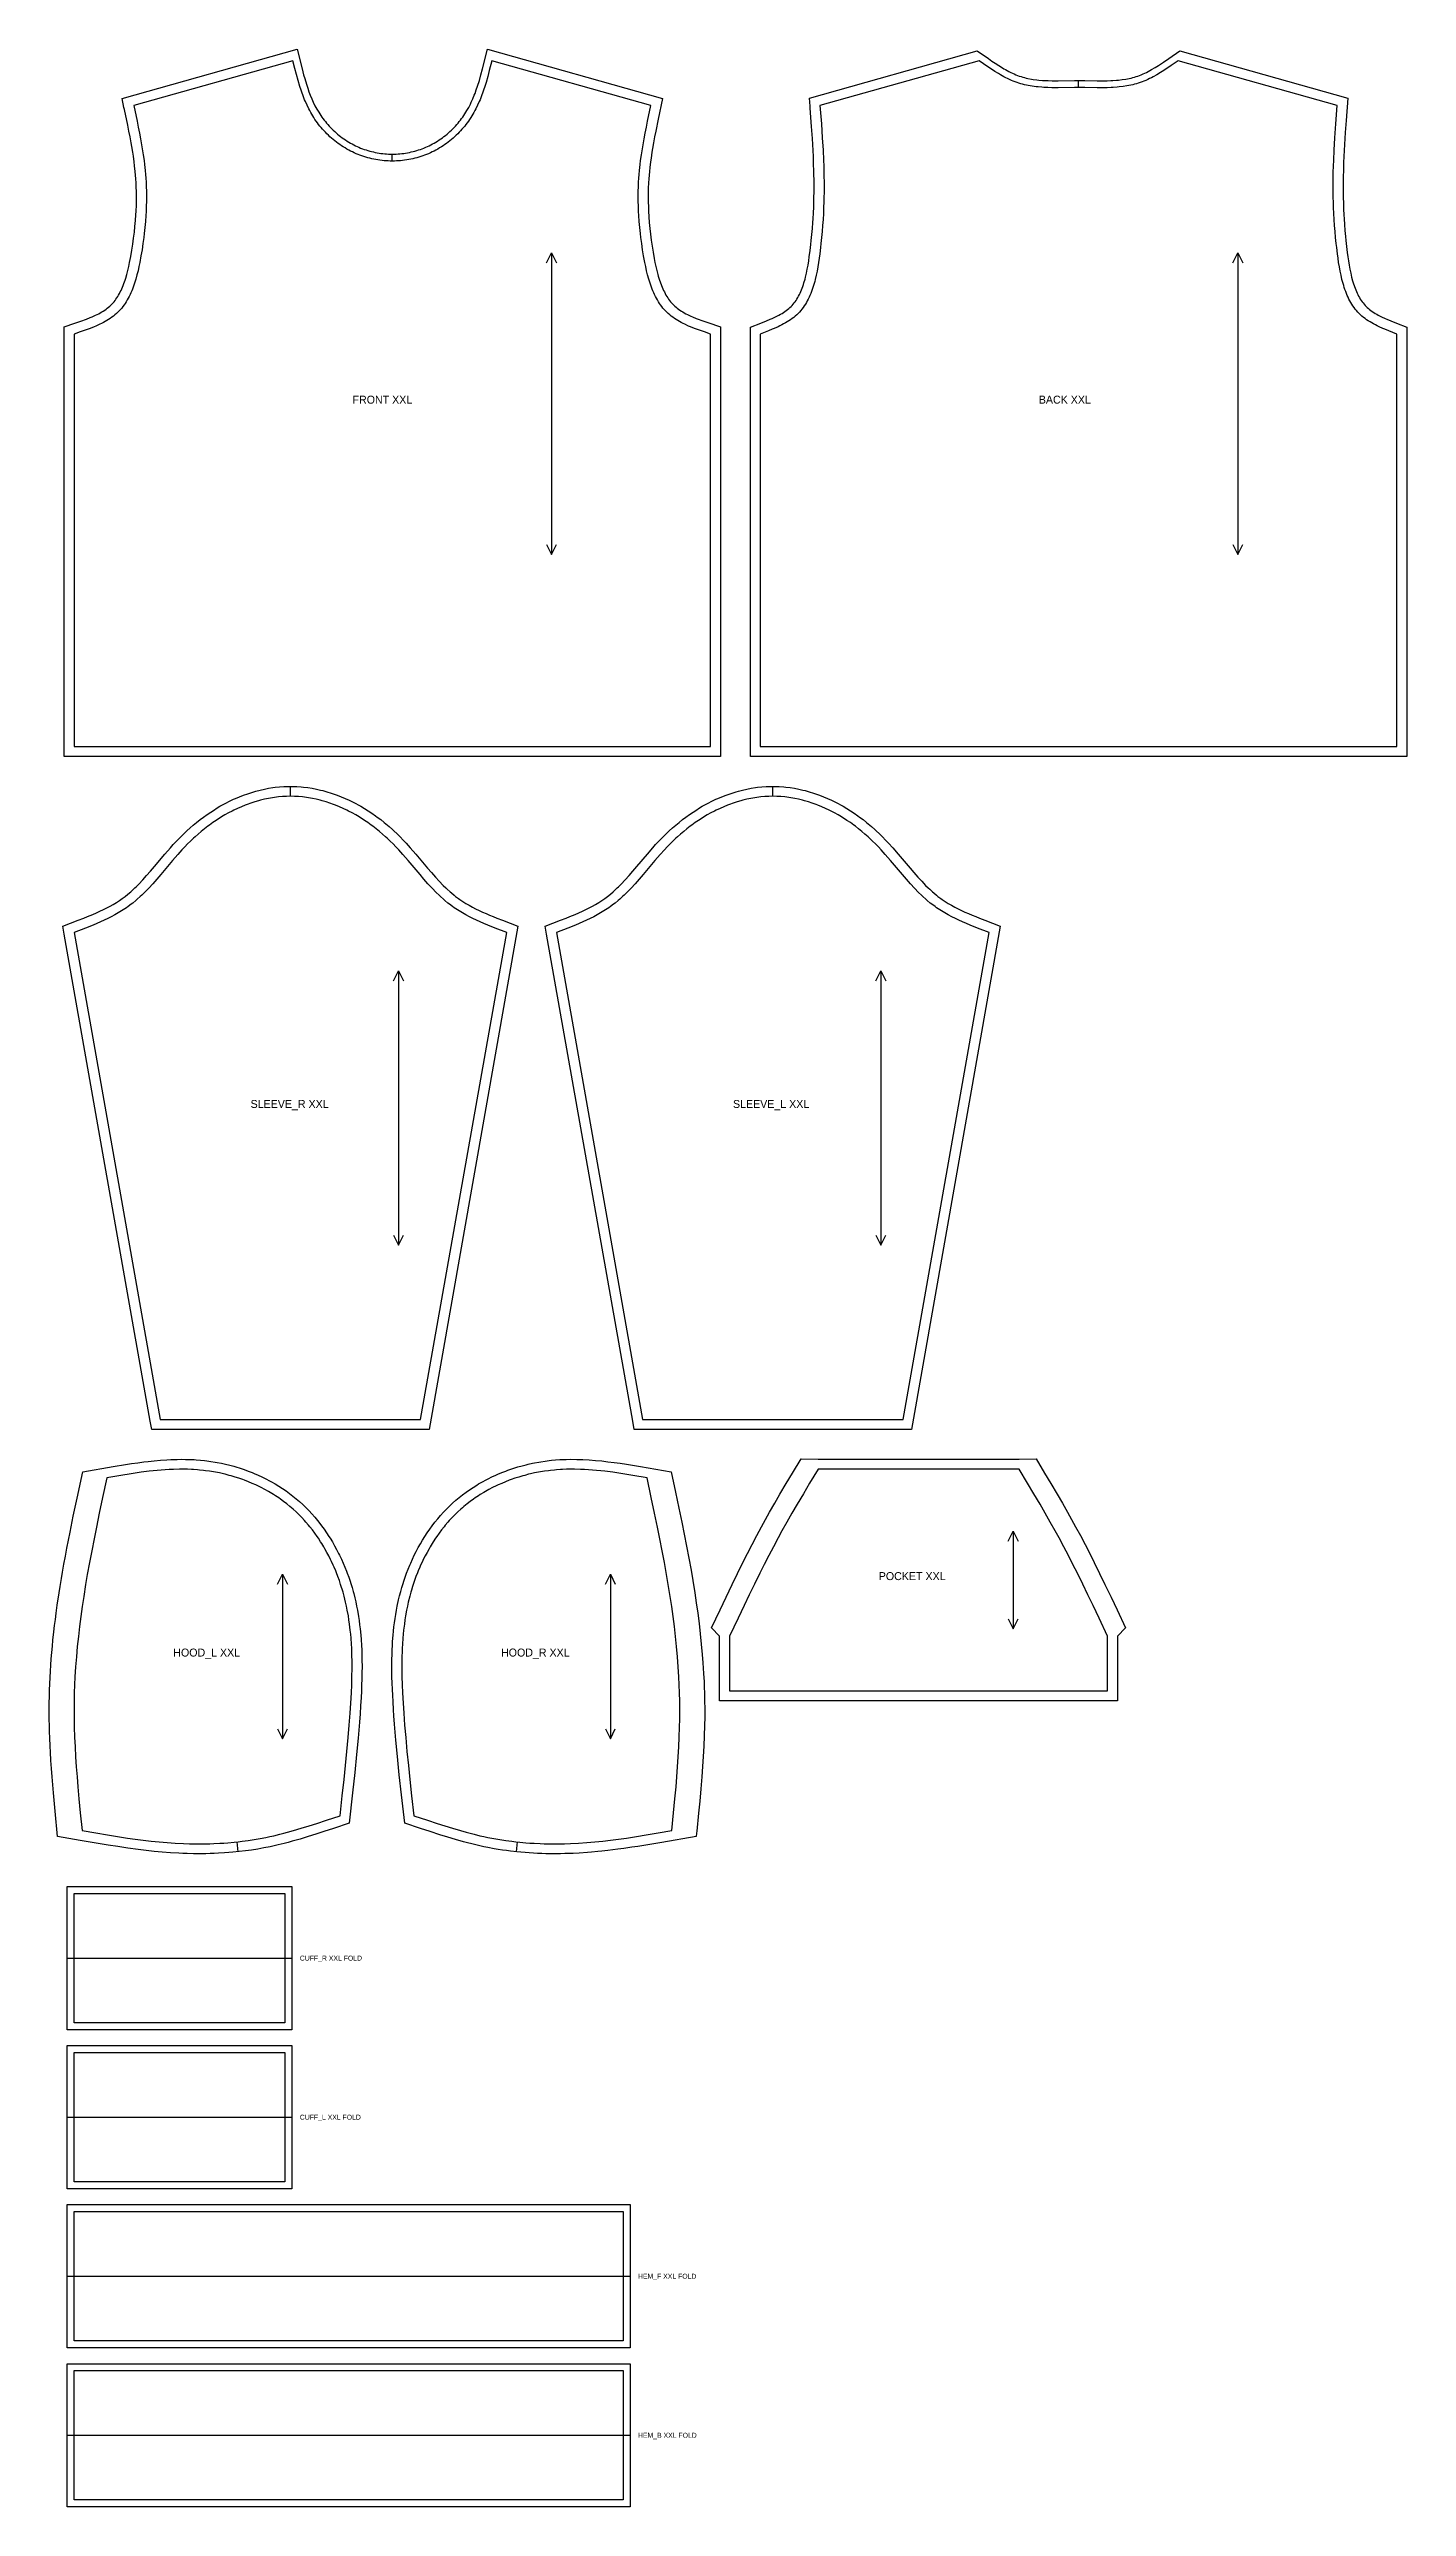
# Model space of a CAD drawing. Extents: x 10 to 1375, y 28 to 2500.
import ezdxf

# ---------------------------------------------------------------- set-up
doc = ezdxf.new("R2010")
doc.units = 0
for name, color, linetype in [('CUT', 7, 'CONTINUOUS'), ('FOLD', 6, 'CONTINUOUS'), ('GRAIN', 3, 'CONTINUOUS'), ('NOTCH', 1, 'CONTINUOUS'), ('SEW', 5, 'CONTINUOUS'), ('TEXT', 2, 'CONTINUOUS')]:
    doc.layers.add(name, color=color, linetype=linetype)

msp = doc.modelspace()

# ---------------------------------------------------------------- linework, layer by layer
at = {"layer": 'CUT'}
for points in [[(85.221, 2441.723), (83.26, 2450.899), (259.323, 2500.417), (264.305, 2480.54), (265.867, 2474.654), (266.952, 2470.779), (268.671, 2465.055), (269.893, 2461.305), (271.185, 2457.613), (272.558, 2453.984), (274.021, 2450.424), (275.583, 2446.936), (277.253, 2443.524), (279.041, 2440.192), (280.955, 2436.943), (281.985, 2435.315), (283.052, 2433.706), (284.156, 2432.117), (285.297, 2430.548), (286.473, 2429.001), (287.684, 2427.476), (288.929, 2425.975), (290.207, 2424.498), (291.517, 2423.047), (292.859, 2421.623), (294.231, 2420.226), (295.633, 2418.858), (297.065, 2417.52), (298.524, 2416.213), (300.011, 2414.937), (301.525, 2413.694), (303.064, 2412.485), (304.628, 2411.311), (306.216, 2410.172), (307.826, 2409.07), (309.46, 2408.005), (311.114, 2406.979), (312.789, 2405.992), (314.484, 2405.046), (316.198, 2404.14), (317.915, 2403.283), (319.651, 2402.467), (321.405, 2401.691), (323.177, 2400.955), (324.965, 2400.26), (326.769, 2399.606), (328.587, 2398.993), (330.418, 2398.422), (332.262, 2397.891), (334.117, 2397.402), (335.983, 2396.955), (337.859, 2396.55), (339.743, 2396.187), (341.634, 2395.866), (343.532, 2395.587), (345.435, 2395.351), (347.343, 2395.158), (349.255, 2395.007), (351.169, 2394.899), (353.084, 2394.835), (355, 2394.813), (356.916, 2394.835), (358.831, 2394.899), (360.745, 2395.007), (362.657, 2395.158), (364.565, 2395.351), (366.468, 2395.587), (368.366, 2395.866), (370.257, 2396.187), (372.141, 2396.55), (374.017, 2396.955), (375.883, 2397.402), (377.738, 2397.891), (379.582, 2398.422), (381.413, 2398.993), (383.231, 2399.606), (385.035, 2400.26), (386.823, 2400.955), (388.595, 2401.691), (390.349, 2402.467), (392.085, 2403.283), (393.802, 2404.14), (395.516, 2405.046), (397.211, 2405.992), (398.886, 2406.979), (400.54, 2408.005), (402.174, 2409.07), (403.784, 2410.172), (405.372, 2411.311), (406.936, 2412.485), (408.475, 2413.694), (409.989, 2414.937), (411.476, 2416.213), (412.935, 2417.52), (414.367, 2418.858), (415.769, 2420.226), (417.141, 2421.623), (418.483, 2423.047), (419.793, 2424.498), (421.071, 2425.975), (422.316, 2427.476), (423.527, 2429.001), (424.703, 2430.548), (425.844, 2432.117), (426.948, 2433.706), (428.015, 2435.315), (429.045, 2436.943), (430.019, 2438.557), (431.868, 2441.848), (433.596, 2445.221), (434.417, 2446.936), (435.979, 2450.424), (437.442, 2453.984), (438.139, 2455.79), (439.471, 2459.451), (440.726, 2463.173), (442.488, 2468.859), (444.133, 2474.654), (445.695, 2480.54), (450.677, 2500.417), (626.74, 2450.899), (622.257, 2429.851), (619.84, 2418.055), (618.698, 2412.186), (617.616, 2406.339), (616.605, 2400.514), (615.974, 2396.643), (615.104, 2390.856), (614.577, 2387.012), (613.876, 2381.266), (613.473, 2377.449), (613.124, 2373.645), (612.832, 2369.858), (612.599, 2366.081), (612.354, 2360.412), (612.26, 2356.628), (612.22, 2350.941), (612.259, 2347.139), (612.416, 2341.416), (612.584, 2337.584), (612.929, 2331.81), (613.384, 2325.996), (613.945, 2320.139), (614.611, 2314.231), (615.378, 2308.269), (616.244, 2302.246), (617.212, 2296.115), (618.297, 2289.896), (619.091, 2285.788), (619.951, 2281.729), (620.888, 2277.737), (621.908, 2273.829), (622.452, 2271.912), (623.612, 2268.161), (624.23, 2266.332), (625.543, 2262.778), (626.24, 2261.056), (626.965, 2259.375), (627.718, 2257.734), (628.5, 2256.138), (629.31, 2254.586), (630.149, 2253.081), (631.018, 2251.624), (631.917, 2250.216), (632.846, 2248.858), (633.805, 2247.551), (634.795, 2246.296), (635.818, 2245.093), (636.873, 2243.941), (637.963, 2242.84), (639.099, 2241.781), (640.29, 2240.754), (641.537, 2239.754), (642.84, 2238.782), (644.199, 2237.836), (645.612, 2236.915), (647.078, 2236.017), (648.597, 2235.143), (650.165, 2234.291), (651.782, 2233.46), (655.151, 2231.858), (656.899, 2231.084), (660.511, 2229.584), (662.37, 2228.855), (666.181, 2227.431), (672.095, 2225.351), (685, 2221.002), (685, 1788.813), (25, 1788.813), (25, 2221.002), (35.892, 2224.665), (41.871, 2226.732), (47.63, 2228.855), (51.313, 2230.327), (53.101, 2231.084), (56.556, 2232.649), (58.218, 2233.46), (59.835, 2234.291), (61.403, 2235.143), (62.922, 2236.017), (64.388, 2236.915), (65.801, 2237.836), (67.16, 2238.782), (68.463, 2239.754), (69.71, 2240.754), (70.901, 2241.781), (72.037, 2242.84), (73.127, 2243.941), (74.182, 2245.093), (75.205, 2246.296), (76.195, 2247.551), (77.154, 2248.858), (78.083, 2250.216), (78.982, 2251.624), (79.851, 2253.081), (80.69, 2254.586), (81.5, 2256.138), (82.282, 2257.734), (83.035, 2259.375), (83.76, 2261.056), (84.457, 2262.778), (85.127, 2264.537), (86.388, 2268.161), (86.98, 2270.022), (88.092, 2273.829), (89.112, 2277.737), (90.049, 2281.729), (90.909, 2285.788), (92.077, 2291.963), (93.126, 2298.196), (94.055, 2304.261), (94.889, 2310.263), (95.622, 2316.206), (96.253, 2322.096), (96.78, 2327.939), (97.198, 2333.739), (97.416, 2337.584), (97.649, 2343.326), (97.741, 2347.139), (97.78, 2352.838), (97.74, 2356.628), (97.578, 2362.302), (97.401, 2366.081), (97.168, 2369.858), (96.876, 2373.645), (96.527, 2377.449), (95.902, 2383.178), (95.423, 2387.012), (94.617, 2392.782), (94.026, 2396.643), (93.067, 2402.453), (92.384, 2406.339), (91.302, 2412.186), (90.16, 2418.055), (88.97, 2423.943), (85.645, 2439.74)], [(775.028, 2443.063), (774.414, 2451.224), (943.126, 2498.674), (954.272, 2490.875), (957.751, 2488.484), (961.217, 2486.162), (964.672, 2483.927), (966.398, 2482.849), (969.847, 2480.781), (971.571, 2479.797), (975.02, 2477.937), (976.746, 2477.067), (978.473, 2476.238), (980.202, 2475.454), (981.934, 2474.716), (983.668, 2474.025), (985.407, 2473.385), (987.154, 2472.793), (988.835, 2472.276), (990.539, 2471.799), (992.263, 2471.363), (994.006, 2470.967), (997.553, 2470.284), (999.355, 2469.995), (1003.015, 2469.514), (1004.873, 2469.319), (1008.641, 2469.009), (1010.55, 2468.892), (1014.416, 2468.724), (1018.341, 2468.631), (1024.331, 2468.602), (1040.796, 2468.793), (1045, 2468.813), (1051.295, 2468.772), (1063.647, 2468.614), (1067.678, 2468.6), (1073.629, 2468.669), (1077.525, 2468.797), (1079.45, 2468.892), (1083.251, 2469.151), (1085.127, 2469.319), (1088.824, 2469.739), (1092.447, 2470.284), (1094.23, 2470.608), (1095.994, 2470.967), (1097.737, 2471.363), (1099.461, 2471.799), (1101.165, 2472.276), (1102.846, 2472.793), (1104.593, 2473.385), (1106.332, 2474.025), (1108.066, 2474.716), (1109.798, 2475.454), (1111.527, 2476.238), (1113.254, 2477.067), (1116.705, 2478.848), (1118.429, 2479.797), (1121.877, 2481.799), (1125.328, 2483.927), (1130.515, 2487.313), (1135.728, 2490.875), (1146.874, 2498.674), (1315.586, 2451.224), (1313.905, 2428.739), (1313.043, 2416.514), (1312.276, 2404.353), (1311.643, 2392.27), (1311.39, 2386.262), (1311.186, 2380.278), (1310.969, 2370.405), (1310.919, 2364.605), (1310.919, 2360.746), (1310.97, 2354.961), (1311.039, 2351.105), (1311.196, 2345.315), (1311.418, 2339.512), (1311.706, 2333.686), (1311.936, 2329.787), (1312.339, 2323.907), (1312.813, 2317.986), (1313.359, 2312.013), (1313.765, 2308), (1314.435, 2301.926), (1315.19, 2295.727), (1315.75, 2291.508), (1316.361, 2287.311), (1317.033, 2283.154), (1317.778, 2279.054), (1318.605, 2275.029), (1319.523, 2271.097), (1320.542, 2267.277), (1321.092, 2265.414), (1322.275, 2261.795), (1322.911, 2260.043), (1323.576, 2258.333), (1324.272, 2256.666), (1324.998, 2255.043), (1325.757, 2253.468), (1326.546, 2251.941), (1327.368, 2250.464), (1328.223, 2249.038), (1329.11, 2247.664), (1330.031, 2246.342), (1330.986, 2245.074), (1331.977, 2243.859), (1333.003, 2242.697), (1334.068, 2241.587), (1335.187, 2240.515), (1336.366, 2239.473), (1337.608, 2238.456), (1338.914, 2237.464), (1340.281, 2236.494), (1341.708, 2235.547), (1343.193, 2234.62), (1344.735, 2233.714), (1346.331, 2232.828), (1349.673, 2231.107), (1353.197, 2229.448), (1355.02, 2228.637), (1358.772, 2227.044), (1364.62, 2224.697), (1375, 2220.65), (1375, 1788.813), (715, 1788.813), (715, 2220.65), (725.38, 2224.697), (731.228, 2227.044), (734.98, 2228.637), (736.803, 2229.448), (740.327, 2231.107), (743.669, 2232.828), (745.265, 2233.714), (746.807, 2234.62), (748.292, 2235.547), (749.719, 2236.494), (751.086, 2237.464), (752.392, 2238.456), (753.634, 2239.473), (754.813, 2240.515), (755.932, 2241.587), (756.997, 2242.697), (758.023, 2243.859), (759.014, 2245.074), (759.969, 2246.342), (760.89, 2247.664), (761.777, 2249.038), (762.632, 2250.464), (763.454, 2251.941), (764.243, 2253.468), (765.002, 2255.043), (765.728, 2256.666), (766.424, 2258.333), (767.089, 2260.043), (767.725, 2261.795), (768.331, 2263.586), (768.908, 2265.414), (769.98, 2269.172), (770.477, 2271.097), (771.395, 2275.029), (772.222, 2279.054), (772.967, 2283.154), (773.639, 2287.311), (774.25, 2291.508), (775.075, 2297.839), (775.797, 2303.959), (776.235, 2308), (776.831, 2314.01), (777.353, 2319.965), (777.803, 2325.872), (778.064, 2329.787), (778.398, 2335.631), (778.664, 2341.448), (778.864, 2347.247), (778.961, 2351.105), (779.054, 2356.889), (779.081, 2360.746), (779.071, 2366.537), (778.921, 2376.304), (778.61, 2386.262), (778.357, 2392.27), (778.06, 2398.301), (777.355, 2410.425), (776.535, 2422.62), (775.182, 2441.013)], [(25.152, 1610.075), (23.71, 1618.242), (39.108, 1624.063), (44.753, 1626.248), (48.466, 1627.725), (53.944, 1629.99), (57.527, 1631.541), (61.049, 1633.134), (64.502, 1634.774), (67.883, 1636.468), (71.185, 1638.221), (74.403, 1640.039), (77.533, 1641.928), (80.571, 1643.895), (83.512, 1645.944), (86.393, 1648.108), (89.219, 1650.386), (91.998, 1652.774), (93.371, 1654.007), (96.09, 1656.548), (97.437, 1657.854), (100.108, 1660.533), (104.07, 1664.706), (107.995, 1669.042), (111.902, 1673.515), (115.811, 1678.1), (126.412, 1690.655), (131.913, 1696.989), (134.739, 1700.141), (137.625, 1703.27), (140.579, 1706.368), (143.63, 1709.446), (146.773, 1712.487), (148.368, 1713.982), (151.608, 1716.921), (154.912, 1719.788), (158.28, 1722.581), (161.711, 1725.297), (165.205, 1727.932), (168.76, 1730.483), (172.377, 1732.948), (176.055, 1735.324), (177.917, 1736.477), (181.684, 1738.712), (185.511, 1740.849), (187.447, 1741.881), (191.361, 1743.866), (195.332, 1745.746), (197.339, 1746.645), (201.394, 1748.361), (205.504, 1749.962), (209.589, 1751.419), (211.649, 1752.104), (215.805, 1753.385), (217.899, 1753.979), (222.119, 1755.072), (226.376, 1756.035), (230.667, 1756.863), (234.989, 1757.552), (237.16, 1757.842), (241.52, 1758.313), (245.9, 1758.631), (250.297, 1758.793), (252.5, 1758.813), (254.703, 1758.793), (259.1, 1758.631), (263.48, 1758.313), (265.663, 1758.096), (270.011, 1757.552), (274.333, 1756.863), (278.624, 1756.035), (282.881, 1755.072), (284.996, 1754.541), (289.195, 1753.385), (293.351, 1752.104), (295.411, 1751.419), (299.496, 1749.962), (303.606, 1748.361), (307.661, 1746.645), (311.661, 1744.819), (313.639, 1743.866), (317.553, 1741.881), (321.41, 1739.793), (323.316, 1738.712), (327.083, 1736.477), (330.791, 1734.147), (334.439, 1731.727), (338.025, 1729.218), (339.795, 1727.932), (343.289, 1725.297), (346.72, 1722.581), (348.412, 1721.194), (351.748, 1718.364), (355.02, 1715.46), (356.632, 1713.982), (359.807, 1710.975), (362.915, 1707.902), (365.907, 1704.823), (368.826, 1701.708), (373.087, 1696.989), (378.588, 1690.655), (390.494, 1676.561), (394.4, 1672.011), (398.31, 1667.58), (402.245, 1663.295), (406.224, 1659.182), (408.91, 1656.548), (410.265, 1655.265), (413.002, 1652.774), (414.386, 1651.567), (417.188, 1649.233), (418.607, 1648.108), (421.488, 1645.944), (422.946, 1644.909), (425.936, 1642.902), (429.021, 1640.975), (432.195, 1639.121), (435.456, 1637.336), (438.798, 1635.614), (442.216, 1633.948), (445.704, 1632.332), (449.257, 1630.761), (452.869, 1629.228), (456.534, 1627.725), (460.247, 1626.248), (465.892, 1624.063), (481.29, 1618.242), (391.889, 1111.813), (113.111, 1111.813), (111.652, 1120.075)], [(510.152, 1610.075), (508.71, 1618.242), (524.108, 1624.063), (529.753, 1626.248), (533.466, 1627.725), (538.944, 1629.99), (542.527, 1631.541), (546.049, 1633.134), (549.502, 1634.774), (552.883, 1636.468), (556.185, 1638.221), (559.403, 1640.039), (562.533, 1641.928), (565.571, 1643.895), (568.512, 1645.944), (571.393, 1648.108), (574.219, 1650.386), (576.998, 1652.774), (578.371, 1654.007), (581.09, 1656.548), (582.437, 1657.854), (585.108, 1660.533), (589.07, 1664.706), (592.995, 1669.042), (596.902, 1673.515), (600.811, 1678.1), (611.412, 1690.655), (616.913, 1696.989), (619.739, 1700.141), (622.625, 1703.27), (625.579, 1706.368), (628.63, 1709.446), (631.773, 1712.487), (633.368, 1713.982), (636.608, 1716.921), (639.912, 1719.788), (643.28, 1722.581), (646.711, 1725.297), (650.205, 1727.932), (653.76, 1730.483), (657.377, 1732.948), (661.055, 1735.324), (662.917, 1736.477), (666.684, 1738.712), (670.511, 1740.849), (672.447, 1741.881), (676.361, 1743.866), (680.332, 1745.746), (682.339, 1746.645), (686.394, 1748.361), (690.504, 1749.962), (694.589, 1751.419), (696.649, 1752.104), (700.805, 1753.385), (702.899, 1753.979), (707.119, 1755.072), (711.376, 1756.035), (715.667, 1756.863), (719.989, 1757.552), (722.16, 1757.842), (726.52, 1758.313), (730.9, 1758.631), (735.297, 1758.793), (737.5, 1758.813), (739.703, 1758.793), (744.1, 1758.631), (748.48, 1758.313), (750.663, 1758.096), (755.011, 1757.552), (759.333, 1756.863), (763.624, 1756.035), (767.881, 1755.072), (769.996, 1754.541), (774.195, 1753.385), (778.351, 1752.104), (780.411, 1751.419), (784.496, 1749.962), (788.606, 1748.361), (792.661, 1746.645), (796.661, 1744.819), (798.639, 1743.866), (802.553, 1741.881), (806.41, 1739.793), (808.316, 1738.712), (812.083, 1736.477), (815.791, 1734.147), (819.439, 1731.727), (823.025, 1729.218), (824.795, 1727.932), (828.289, 1725.297), (831.72, 1722.581), (833.412, 1721.194), (836.748, 1718.364), (840.02, 1715.46), (841.632, 1713.982), (844.807, 1710.975), (847.915, 1707.902), (850.907, 1704.823), (853.826, 1701.708), (858.087, 1696.989), (863.588, 1690.655), (875.494, 1676.561), (879.4, 1672.011), (883.31, 1667.58), (887.245, 1663.295), (891.224, 1659.182), (893.91, 1656.548), (895.265, 1655.265), (898.002, 1652.774), (899.386, 1651.567), (902.188, 1649.233), (903.607, 1648.108), (906.488, 1645.944), (907.946, 1644.909), (910.936, 1642.902), (914.021, 1640.975), (917.195, 1639.121), (920.456, 1637.336), (923.798, 1635.614), (927.216, 1633.948), (930.704, 1632.332), (934.257, 1630.761), (937.869, 1629.228), (941.534, 1627.725), (945.247, 1626.248), (950.892, 1624.063), (966.29, 1618.242), (876.889, 1111.813), (598.111, 1111.813), (596.652, 1120.075)], [(41.313, 698.428), (18.478, 702.363), (15.953, 727.919), (14.259, 746.141), (13.557, 754.275), (12.895, 762.432), (12.283, 770.612), (11.727, 778.814), (11.234, 787.039), (10.912, 793.223), (10.549, 801.489), (10.333, 807.703), (10.168, 813.931), (10.057, 820.171), (10.004, 826.424), (10.012, 832.691), (10.054, 836.918), (10.169, 843.254), (10.348, 849.583), (10.587, 855.906), (10.886, 862.221), (11.242, 868.529), (11.655, 874.828), (12.121, 881.12), (12.64, 887.403), (13.209, 893.676), (13.828, 899.941), (14.725, 908.278), (15.451, 914.52), (16.221, 920.751), (17.031, 926.971), (18.174, 935.247), (20.013, 947.623), (20.985, 953.793), (22.332, 962), (23.377, 968.14), (24.814, 976.295), (26.296, 984.425), (27.821, 992.53), (30.979, 1008.675), (34.252, 1024.737), (38.031, 1042.718), (43.735, 1069.302), (74.46, 1074.516), (86.715, 1076.519), (92.874, 1077.465), (99.054, 1078.355), (105.256, 1079.175), (109.403, 1079.675), (115.641, 1080.347), (121.901, 1080.91), (128.183, 1081.349), (132.383, 1081.567), (138.702, 1081.768), (142.926, 1081.813), (147.16, 1081.781), (151.402, 1081.667), (155.654, 1081.467), (157.783, 1081.333), (162.047, 1080.995), (166.319, 1080.56), (168.456, 1080.305), (172.676, 1079.725), (176.89, 1079.045), (178.993, 1078.668), (183.193, 1077.839), (187.379, 1076.911), (191.549, 1075.884), (195.699, 1074.758), (197.765, 1074.158), (201.88, 1072.885), (205.968, 1071.514), (210.025, 1070.045), (214.048, 1068.478), (216.045, 1067.658), (220.012, 1065.944), (223.936, 1064.134), (227.816, 1062.225), (231.647, 1060.22), (233.543, 1059.181), (237.295, 1057.029), (240.99, 1054.781), (244.625, 1052.435), (248.196, 1049.993), (251.701, 1047.453), (255.134, 1044.816), (258.493, 1042.082), (261.796, 1039.232), (265.035, 1036.27), (268.184, 1033.221), (271.242, 1030.088), (274.211, 1026.874), (277.091, 1023.584), (279.881, 1020.22), (281.243, 1018.512), (283.9, 1015.045), (286.467, 1011.512), (288.947, 1007.919), (291.338, 1004.266), (292.5, 1002.42), (294.759, 998.686), (296.931, 994.902), (299.015, 991.071), (301.011, 987.196), (301.977, 985.242), (303.843, 981.307), (305.622, 977.335), (307.315, 973.33), (308.921, 969.294), (309.692, 967.266), (311.168, 963.19), (312.559, 959.092), (313.222, 957.035), (314.483, 952.908), (315.659, 948.766), (316.215, 946.689), (317.263, 942.528), (318.227, 938.36), (319.111, 934.186), (319.918, 930.007), (320.987, 923.729), (321.611, 919.54), (322.166, 915.347), (322.656, 911.153), (323.273, 904.859), (323.61, 900.663), (324.011, 894.369), (324.212, 890.174), (324.422, 883.885), (324.504, 879.696), (324.546, 873.418), (324.501, 867.149), (324.376, 860.891), (324.179, 854.646), (323.921, 848.415), (323.608, 842.201), (323.123, 833.944), (322.575, 825.717), (321.973, 817.511), (321.322, 809.323), (320.625, 801.151), (319.114, 784.856), (317.262, 766.59), (315.071, 746.361), (311.633, 715.845), (295.892, 710.527), (286.117, 707.273), (278.256, 704.721), (270.351, 702.237), (262.398, 699.846), (254.393, 697.568), (250.369, 696.48), (246.329, 695.429), (240.24, 693.929), (236.16, 692.984), (232.062, 692.087), (225.882, 690.838), (219.681, 689.716), (213.466, 688.723), (207.234, 687.855), (200.987, 687.109), (194.727, 686.481), (190.548, 686.127), (186.366, 685.823), (180.087, 685.459), (175.899, 685.276), (171.71, 685.14), (167.52, 685.05), (163.331, 685.006), (159.144, 685.005), (154.958, 685.048), (148.684, 685.19), (144.507, 685.337), (140.334, 685.523), (132.004, 686.011), (123.746, 686.644), (115.569, 687.408), (107.426, 688.293), (99.315, 689.284), (89.221, 690.653), (79.171, 692.142), (69.161, 693.723), (57.197, 695.708), (43.295, 698.086)], [(660.957, 705.8), (660.614, 702.363), (625.874, 696.383), (609.932, 693.723), (601.927, 692.451), (595.907, 691.534), (587.856, 690.369), (581.8, 689.547), (571.667, 688.293), (565.563, 687.619), (561.483, 687.206), (555.346, 686.644), (551.244, 686.312), (542.927, 685.748), (536.673, 685.425), (532.498, 685.258), (528.318, 685.132), (524.135, 685.048), (517.855, 685), (513.667, 685.023), (509.478, 685.09), (505.288, 685.202), (501.1, 685.361), (496.912, 685.568), (492.727, 685.823), (488.544, 686.127), (484.366, 686.481), (480.191, 686.886), (473.939, 687.593), (469.779, 688.13), (465.626, 688.723), (461.481, 689.371), (457.344, 690.075), (451.146, 691.241), (447.03, 692.087), (442.933, 692.984), (438.853, 693.929), (434.789, 694.919), (430.742, 695.95), (426.71, 697.02), (418.69, 699.265), (410.725, 701.63), (402.809, 704.093), (392.975, 707.273), (383.201, 710.527), (367.459, 715.845), (364.246, 744.342), (362.045, 764.564), (360.177, 782.823), (358.648, 799.111), (357.941, 807.278), (357.278, 815.462), (356.664, 823.664), (356.237, 829.828), (355.718, 838.068), (355.375, 844.27), (355.079, 850.49), (354.84, 856.726), (354.667, 862.976), (354.567, 869.238), (354.55, 875.51), (354.589, 879.696), (354.729, 885.981), (354.881, 890.174), (355.082, 894.369), (355.335, 898.565), (355.82, 904.859), (356.216, 909.055), (356.674, 913.251), (357.196, 917.444), (357.785, 921.635), (358.444, 925.823), (359.175, 930.007), (359.981, 934.186), (361.338, 940.445), (362.343, 944.609), (363.434, 948.766), (364.609, 952.908), (365.871, 957.035), (366.534, 959.092), (367.924, 963.19), (369.401, 967.266), (370.964, 971.316), (372.613, 975.336), (373.47, 977.335), (375.25, 981.307), (377.116, 985.242), (379.069, 989.139), (381.109, 992.992), (383.237, 996.8), (385.452, 1000.559), (387.755, 1004.266), (390.146, 1007.919), (392.625, 1011.512), (395.193, 1015.045), (397.85, 1018.512), (400.595, 1021.911), (403.43, 1025.238), (406.355, 1028.491), (409.368, 1031.664), (412.472, 1034.756), (415.666, 1037.762), (418.948, 1040.679), (422.269, 1043.461), (425.666, 1046.147), (429.135, 1048.735), (432.674, 1051.226), (436.277, 1053.62), (439.943, 1055.917), (441.798, 1057.029), (445.55, 1059.181), (449.355, 1061.235), (451.277, 1062.225), (455.156, 1064.134), (459.081, 1065.944), (461.059, 1066.813), (465.045, 1068.478), (469.068, 1070.045), (471.092, 1070.791), (475.165, 1072.212), (479.267, 1073.534), (481.327, 1074.158), (485.466, 1075.333), (489.627, 1076.409), (491.714, 1076.911), (495.9, 1077.839), (497.998, 1078.266), (502.203, 1079.045), (504.309, 1079.397), (508.526, 1080.027), (512.774, 1080.56), (514.911, 1080.79), (519.179, 1081.176), (523.439, 1081.467), (525.566, 1081.578), (529.813, 1081.734), (534.051, 1081.807), (540.391, 1081.768), (546.709, 1081.567), (553.006, 1081.217), (559.281, 1080.735), (565.534, 1080.134), (571.764, 1079.43), (577.974, 1078.637), (584.161, 1077.769), (590.327, 1076.84), (596.472, 1075.865), (604.632, 1074.516), (635.357, 1069.302), (639.788, 1048.693), (643.171, 1032.74), (646.079, 1018.723), (648.516, 1006.662), (650.884, 994.553), (653.171, 982.394), (655.361, 970.181), (657.103, 959.95), (659.079, 947.623), (660.622, 937.313), (662.061, 926.971), (663.39, 916.598), (664.599, 906.196), (665.683, 895.766), (666.631, 885.309), (667.288, 876.927), (667.975, 866.427), (668.412, 858.012), (668.672, 851.692), (668.811, 847.474), (669.008, 839.031), (669.09, 830.601), (669.06, 822.254), (668.925, 813.931), (668.621, 803.559), (668.181, 793.223), (667.621, 782.924), (666.954, 772.66), (666.197, 762.432), (665.189, 750.205), (664.097, 738.028), (662.944, 725.902), (661.157, 707.804)], [(694.093, 838.813), (684.093, 838.813), (684.093, 903.813), (675.988, 912.312), (684.54, 930.501), (690.582, 943.255), (696.696, 956.012), (702.011, 966.939), (707.412, 977.852), (711.989, 986.929), (716.643, 995.985), (721.385, 1005.016), (726.223, 1014.017), (730.216, 1021.28), (734.313, 1028.586), (739.498, 1037.652), (744.739, 1046.652), (751.081, 1057.376), (757.458, 1068.03), (765.972, 1082.151), (783.093, 1081.813), (985.093, 1081.813), (1002.214, 1082.151), (1010.727, 1068.03), (1017.104, 1057.376), (1023.447, 1046.652), (1028.688, 1037.652), (1033.872, 1028.586), (1037.97, 1021.28), (1041.963, 1014.017), (1046.8, 1005.016), (1051.542, 995.985), (1056.197, 986.929), (1060.773, 977.852), (1066.174, 966.939), (1071.489, 956.012), (1077.603, 943.255), (1083.645, 930.501), (1092.197, 912.312), (1084.093, 903.813), (1084.093, 838.813), (1074.093, 838.813)], [(28, 652), (254, 652), (254, 508), (28, 508)], [(28, 492), (254, 492), (254, 348), (28, 348)], [(28, 332), (594, 332), (594, 188), (28, 188)], [(28, 172), (594, 172), (594, 28), (28, 28)]]:
    msp.add_lwpolyline(points, close=True, dxfattribs=at)
at = {"layer": 'FOLD'}
for points in [[(28, 580), (254, 580)], [(28, 420), (254, 420)], [(28, 260), (594, 260)], [(28, 100), (594, 100)]]:
    msp.add_lwpolyline(points, dxfattribs=at)
at = {"layer": 'GRAIN'}
for points in [[(510, 2285.613), (515, 2295.613), (520, 2285.613)], [(515, 2295.613), (515, 1992.013)], [(1200, 2285.613), (1205, 2295.613), (1210, 2285.613)], [(1205, 2295.613), (1205, 1992.013)], [(510, 2002.013), (515, 1992.013), (520, 2002.013)], [(1200, 2002.013), (1205, 1992.013), (1210, 2002.013)], [(356.25, 1563.253), (361.25, 1573.253), (366.25, 1563.253)], [(361.25, 1573.253), (361.25, 1297.373)], [(841.25, 1563.253), (846.25, 1573.253), (851.25, 1563.253)], [(846.25, 1573.253), (846.25, 1297.373)], [(356.25, 1307.373), (361.25, 1297.373), (366.25, 1307.373)], [(841.25, 1307.373), (846.25, 1297.373), (851.25, 1307.373)], [(974.093, 999.373), (979.093, 1009.373), (984.093, 999.373)], [(979.093, 1009.373), (979.093, 911.253)], [(239.66, 956.305), (244.66, 966.305), (249.66, 956.305)], [(244.66, 966.305), (244.66, 800.508)], [(569.206, 956.305), (574.206, 966.305), (579.206, 956.305)], [(574.206, 966.305), (574.206, 800.508)], [(974.093, 921.253), (979.093, 911.253), (984.093, 921.253)], [(239.66, 810.508), (244.66, 800.508), (249.66, 810.508)], [(569.206, 810.508), (574.206, 800.508), (579.206, 810.508)]]:
    msp.add_lwpolyline(points, dxfattribs=at)
at = {"layer": 'NOTCH'}
for points in [[(1045, 2461.813), (1045, 2468.813)], [(355, 2387.813), (355, 2394.813)], [(252.5, 1748.813), (252.5, 1758.813)], [(737.5, 1748.813), (737.5, 1758.813)], [(198.572, 696.908), (199.625, 686.963)], [(480.521, 696.908), (479.468, 686.963)]]:
    msp.add_lwpolyline(points, dxfattribs=at)
at = {"layer": 'SEW'}
for points in [[(95, 2443.813), (98.357, 2427.937), (99.572, 2421.986), (100.746, 2416.036), (101.866, 2410.089), (102.923, 2404.145), (103.903, 2398.204), (104.509, 2394.246), (105.338, 2388.312), (105.833, 2384.358), (106.479, 2378.433), (106.841, 2374.486), (107.144, 2370.549), (107.386, 2366.623), (107.57, 2362.697), (107.738, 2356.805), (107.78, 2352.874), (107.739, 2346.966), (107.644, 2343.02), (107.404, 2337.082), (107.179, 2333.111), (106.747, 2327.129), (106.205, 2321.114), (105.556, 2315.06), (105.066, 2310.999), (104.246, 2304.869), (103.327, 2298.687), (102.295, 2292.351), (101.132, 2285.94), (100.27, 2281.676), (99.326, 2277.44), (98.289, 2273.245), (97.147, 2269.108), (96.533, 2267.067), (95.215, 2263.046), (94.507, 2261.071), (93.764, 2259.121), (92.986, 2257.2), (92.171, 2255.309), (91.318, 2253.45), (90.424, 2251.625), (89.49, 2249.836), (88.513, 2248.084), (87.492, 2246.372), (86.426, 2244.702), (85.313, 2243.075), (84.152, 2241.494), (82.941, 2239.96), (81.68, 2238.476), (80.367, 2237.043), (79, 2235.663), (77.579, 2234.338), (76.105, 2233.066), (74.581, 2231.844), (73.009, 2230.671), (71.391, 2229.544), (69.73, 2228.461), (68.027, 2227.419), (66.286, 2226.416), (64.508, 2225.45), (62.695, 2224.518), (60.851, 2223.619), (57.075, 2221.908), (55.148, 2221.091), (51.229, 2219.525), (45.217, 2217.308), (41.149, 2215.892), (35, 2213.813), (35, 1798.813), (675, 1798.813), (675, 2213.813), (668.851, 2215.892), (664.783, 2217.308), (658.771, 2219.525), (654.852, 2221.091), (652.925, 2221.908), (649.149, 2223.619), (647.305, 2224.518), (645.492, 2225.45), (643.714, 2226.416), (641.973, 2227.419), (640.27, 2228.461), (638.609, 2229.544), (636.991, 2230.671), (635.419, 2231.844), (633.895, 2233.066), (632.421, 2234.338), (631, 2235.663), (629.633, 2237.043), (628.32, 2238.476), (627.059, 2239.96), (625.848, 2241.494), (624.687, 2243.075), (623.574, 2244.702), (622.508, 2246.372), (621.487, 2248.084), (620.51, 2249.836), (619.576, 2251.625), (618.682, 2253.45), (617.829, 2255.309), (617.014, 2257.2), (616.236, 2259.121), (615.493, 2261.071), (614.785, 2263.046), (613.467, 2267.067), (612.853, 2269.108), (611.711, 2273.245), (610.674, 2277.44), (609.73, 2281.676), (608.868, 2285.94), (607.705, 2292.351), (606.673, 2298.687), (605.754, 2304.869), (604.934, 2310.999), (604.444, 2315.06), (603.795, 2321.114), (603.253, 2327.129), (602.821, 2333.111), (602.596, 2337.082), (602.356, 2343.02), (602.261, 2346.966), (602.22, 2352.874), (602.262, 2356.805), (602.43, 2362.697), (602.614, 2366.623), (602.856, 2370.549), (603.159, 2374.486), (603.521, 2378.433), (604.167, 2384.358), (604.662, 2388.312), (605.491, 2394.246), (606.097, 2398.204), (607.077, 2404.145), (608.134, 2410.089), (609.254, 2416.036), (610.428, 2421.986), (611.643, 2427.937), (615, 2443.813), (455, 2488.813), (452.472, 2478.788), (450.885, 2472.807), (449.201, 2466.873), (448.006, 2462.953), (446.74, 2459.067), (446.077, 2457.138), (444.686, 2453.313), (443.197, 2449.535), (442.412, 2447.666), (440.757, 2443.969), (438.977, 2440.333), (438.037, 2438.539), (437.062, 2436.762), (436.05, 2435.003), (435, 2433.263), (433.889, 2431.508), (432.739, 2429.774), (431.549, 2428.062), (430.321, 2426.372), (429.055, 2424.706), (427.752, 2423.065), (426.413, 2421.45), (425.038, 2419.862), (423.629, 2418.301), (422.186, 2416.769), (420.709, 2415.267), (419.201, 2413.796), (417.661, 2412.356), (416.09, 2410.949), (414.489, 2409.576), (412.859, 2408.237), (411.2, 2406.934), (409.514, 2405.668), (407.801, 2404.439), (406.062, 2403.249), (404.297, 2402.099), (402.508, 2400.989), (400.695, 2399.921), (398.858, 2398.895), (397, 2397.913), (395.137, 2396.984), (393.255, 2396.098), (391.353, 2395.257), (389.433, 2394.46), (387.496, 2393.707), (385.543, 2392.999), (383.575, 2392.335), (381.593, 2391.717), (379.597, 2391.143), (377.59, 2390.614), (375.571, 2390.13), (373.543, 2389.692), (371.505, 2389.299), (369.46, 2388.952), (367.407, 2388.651), (365.349, 2388.395), (363.285, 2388.186), (361.217, 2388.023), (359.146, 2387.907), (357.074, 2387.836), (355, 2387.813), (352.926, 2387.836), (350.854, 2387.907), (348.783, 2388.023), (346.715, 2388.186), (344.651, 2388.395), (342.593, 2388.651), (340.54, 2388.952), (338.495, 2389.299), (336.457, 2389.692), (334.429, 2390.13), (332.41, 2390.614), (330.403, 2391.143), (328.407, 2391.717), (326.425, 2392.335), (324.457, 2392.999), (322.504, 2393.707), (320.567, 2394.46), (318.647, 2395.257), (316.745, 2396.098), (314.863, 2396.984), (313, 2397.913), (311.142, 2398.895), (309.305, 2399.921), (307.492, 2400.989), (305.703, 2402.099), (303.938, 2403.249), (302.199, 2404.439), (300.486, 2405.668), (298.8, 2406.934), (297.141, 2408.237), (295.511, 2409.576), (293.91, 2410.949), (292.339, 2412.356), (290.799, 2413.796), (289.291, 2415.267), (287.814, 2416.769), (286.371, 2418.301), (284.962, 2419.862), (283.587, 2421.45), (282.248, 2423.065), (280.945, 2424.706), (279.679, 2426.372), (278.451, 2428.062), (277.261, 2429.774), (276.111, 2431.508), (275, 2433.263), (273.95, 2435.003), (272.938, 2436.762), (271.963, 2438.539), (271.023, 2440.333), (269.243, 2443.969), (267.588, 2447.666), (266.803, 2449.535), (265.314, 2453.313), (263.923, 2457.138), (263.26, 2459.067), (261.994, 2462.953), (260.225, 2468.845), (258.577, 2474.796), (257.014, 2480.789), (255, 2488.813)], [(785, 2443.813), (786.365, 2425.371), (787.335, 2411.056), (788.047, 2398.825), (788.523, 2388.67), (788.747, 2382.597), (788.918, 2376.54), (789, 2372.513), (789.071, 2366.606), (789.081, 2360.71), (789.053, 2356.783), (788.959, 2350.89), (788.859, 2346.958), (788.656, 2341.048), (788.384, 2335.117), (788.044, 2329.16), (787.633, 2323.167), (787.15, 2317.131), (786.594, 2311.046), (785.962, 2304.904), (785.498, 2300.774), (784.73, 2294.459), (784.155, 2290.133), (783.524, 2285.797), (782.823, 2281.467), (782.041, 2277.159), (781.164, 2272.89), (780.179, 2268.675), (779.642, 2266.594), (778.472, 2262.493), (777.835, 2260.477), (777.162, 2258.488), (776.45, 2256.526), (775.699, 2254.595), (774.907, 2252.696), (774.071, 2250.831), (773.191, 2249.002), (772.265, 2247.212), (771.291, 2245.462), (770.267, 2243.754), (769.193, 2242.091), (768.066, 2240.474), (766.885, 2238.906), (765.648, 2237.388), (764.353, 2235.923), (763, 2234.513), (761.586, 2233.158), (760.113, 2231.856), (758.586, 2230.606), (757.007, 2229.405), (755.379, 2228.25), (753.704, 2227.138), (751.986, 2226.066), (750.227, 2225.033), (748.431, 2224.034), (746.601, 2223.069), (744.738, 2222.132), (742.847, 2221.223), (738.989, 2219.476), (737.028, 2218.632), (733.057, 2216.989), (725, 2213.813), (725, 1798.813), (1365, 1798.813), (1365, 2213.813), (1356.943, 2216.989), (1352.972, 2218.632), (1351.011, 2219.476), (1347.153, 2221.223), (1345.262, 2222.132), (1343.399, 2223.069), (1341.569, 2224.034), (1339.773, 2225.033), (1338.014, 2226.066), (1336.296, 2227.138), (1334.621, 2228.25), (1332.993, 2229.405), (1331.414, 2230.606), (1329.887, 2231.856), (1328.414, 2233.158), (1327, 2234.513), (1325.647, 2235.923), (1324.352, 2237.388), (1323.115, 2238.906), (1321.934, 2240.474), (1320.807, 2242.091), (1319.733, 2243.754), (1318.709, 2245.462), (1317.735, 2247.212), (1316.809, 2249.002), (1315.929, 2250.831), (1315.093, 2252.696), (1314.301, 2254.595), (1313.55, 2256.526), (1312.838, 2258.488), (1312.165, 2260.477), (1311.528, 2262.493), (1310.358, 2266.594), (1309.821, 2268.675), (1308.836, 2272.89), (1307.959, 2277.159), (1307.177, 2281.467), (1306.476, 2285.797), (1305.845, 2290.133), (1305.27, 2294.459), (1304.502, 2300.774), (1304.038, 2304.904), (1303.406, 2311.046), (1302.85, 2317.131), (1302.367, 2323.167), (1301.956, 2329.16), (1301.616, 2335.117), (1301.344, 2341.048), (1301.141, 2346.958), (1301.041, 2350.89), (1300.947, 2356.783), (1300.919, 2360.71), (1300.929, 2366.606), (1301, 2372.513), (1301.082, 2376.54), (1301.253, 2382.597), (1301.477, 2388.67), (1301.953, 2398.825), (1302.665, 2411.056), (1303.635, 2425.371), (1305, 2443.813), (1145, 2488.813), (1137.951, 2483.903), (1132.636, 2480.317), (1129.069, 2478.011), (1127.276, 2476.891), (1123.669, 2474.728), (1120.026, 2472.686), (1118.191, 2471.717), (1116.344, 2470.786), (1114.486, 2469.895), (1112.616, 2469.047), (1110.733, 2468.244), (1108.837, 2467.489), (1106.926, 2466.785), (1105, 2466.133), (1103.138, 2465.559), (1101.262, 2465.035), (1099.372, 2464.557), (1097.469, 2464.124), (1095.554, 2463.734), (1093.626, 2463.384), (1089.737, 2462.799), (1085.805, 2462.352), (1083.825, 2462.174), (1079.836, 2461.903), (1077.83, 2461.804), (1073.794, 2461.671), (1067.69, 2461.6), (1063.593, 2461.614), (1051.215, 2461.772), (1045, 2461.813), (1040.856, 2461.794), (1024.356, 2461.602), (1018.235, 2461.632), (1014.185, 2461.727), (1010.164, 2461.903), (1008.165, 2462.025), (1004.195, 2462.352), (1002.224, 2462.559), (998.313, 2463.073), (996.374, 2463.384), (994.446, 2463.734), (992.531, 2464.124), (990.628, 2464.557), (988.738, 2465.035), (986.862, 2465.559), (985, 2466.133), (983.074, 2466.785), (981.163, 2467.489), (979.267, 2468.244), (977.384, 2469.047), (975.514, 2469.895), (973.656, 2470.786), (971.809, 2471.717), (969.974, 2472.686), (966.331, 2474.728), (964.524, 2475.795), (960.931, 2478.011), (957.364, 2480.317), (953.817, 2482.694), (945, 2488.813)], [(35, 1611.813), (121.5, 1121.813), (383.5, 1121.813), (470, 1611.813), (458.495, 1616.196), (450.903, 1619.22), (447.148, 1620.785), (443.428, 1622.396), (439.749, 1624.06), (436.116, 1625.785), (432.536, 1627.579), (429.014, 1629.449), (425.556, 1631.403), (423.853, 1632.413), (420.502, 1634.507), (417.23, 1636.704), (415.625, 1637.843), (412.463, 1640.219), (410.912, 1641.448), (407.87, 1643.982), (406.376, 1645.285), (403.438, 1647.958), (401.992, 1649.326), (399.143, 1652.121), (394.962, 1656.443), (390.873, 1660.895), (386.851, 1665.452), (382.875, 1670.084), (370.985, 1684.159), (365.601, 1690.359), (361.475, 1694.929), (358.67, 1697.922), (355.812, 1700.863), (352.853, 1703.788), (349.833, 1706.649), (348.301, 1708.054), (345.194, 1710.811), (342.028, 1713.497), (338.806, 1716.107), (335.528, 1718.641), (333.869, 1719.877), (330.508, 1722.289), (327.093, 1724.616), (323.625, 1726.856), (320.105, 1729.006), (318.325, 1730.046), (314.728, 1732.056), (311.08, 1733.968), (309.237, 1734.887), (305.515, 1736.649), (301.745, 1738.307), (297.927, 1739.858), (296, 1740.593), (292.188, 1741.953), (288.334, 1743.203), (284.445, 1744.338), (282.488, 1744.861), (278.551, 1745.817), (274.588, 1746.648), (270.602, 1747.35), (266.598, 1747.92), (264.591, 1748.154), (260.567, 1748.517), (256.536, 1748.738), (252.5, 1748.813), (248.464, 1748.738), (244.433, 1748.517), (240.409, 1748.154), (238.402, 1747.92), (234.398, 1747.35), (230.412, 1746.648), (226.449, 1745.817), (222.512, 1744.861), (220.555, 1744.338), (216.666, 1743.203), (212.812, 1741.953), (209, 1740.593), (207.073, 1739.858), (203.255, 1738.307), (199.485, 1736.649), (195.763, 1734.887), (193.92, 1733.968), (190.272, 1732.056), (186.675, 1730.046), (184.895, 1729.006), (181.375, 1726.856), (177.907, 1724.616), (174.492, 1722.289), (171.131, 1719.877), (169.472, 1718.641), (166.194, 1716.107), (162.972, 1713.497), (159.806, 1710.811), (156.699, 1708.054), (155.167, 1706.649), (152.147, 1703.788), (149.188, 1700.863), (146.33, 1697.922), (143.525, 1694.929), (139.399, 1690.359), (134.015, 1684.159), (122.125, 1670.084), (118.149, 1665.452), (114.127, 1660.895), (110.038, 1656.443), (105.857, 1652.121), (103.008, 1649.326), (101.562, 1647.958), (98.624, 1645.285), (97.13, 1643.982), (94.088, 1641.448), (92.537, 1640.219), (89.375, 1637.843), (87.77, 1636.704), (84.498, 1634.507), (81.147, 1632.413), (79.444, 1631.403), (75.986, 1629.449), (72.464, 1627.579), (68.884, 1625.785), (65.251, 1624.06), (61.572, 1622.396), (57.852, 1620.785), (54.097, 1619.22), (46.505, 1616.196)], [(520, 1611.813), (606.5, 1121.813), (868.5, 1121.813), (955, 1611.813), (943.495, 1616.196), (935.903, 1619.22), (932.148, 1620.785), (928.428, 1622.396), (924.749, 1624.06), (921.116, 1625.785), (917.536, 1627.579), (914.014, 1629.449), (910.556, 1631.403), (908.853, 1632.413), (905.502, 1634.507), (902.23, 1636.704), (900.625, 1637.843), (897.463, 1640.219), (895.912, 1641.448), (892.87, 1643.982), (891.376, 1645.285), (888.438, 1647.958), (886.992, 1649.326), (884.143, 1652.121), (879.962, 1656.443), (875.873, 1660.895), (871.851, 1665.452), (867.875, 1670.084), (855.985, 1684.159), (850.601, 1690.359), (846.475, 1694.929), (843.67, 1697.922), (840.813, 1700.863), (837.853, 1703.788), (834.833, 1706.649), (833.301, 1708.054), (830.194, 1710.811), (827.028, 1713.497), (823.806, 1716.107), (820.528, 1718.641), (818.869, 1719.877), (815.508, 1722.289), (812.093, 1724.616), (808.625, 1726.856), (805.105, 1729.006), (803.325, 1730.046), (799.728, 1732.056), (796.08, 1733.968), (794.237, 1734.887), (790.515, 1736.649), (786.745, 1738.307), (782.927, 1739.858), (781, 1740.593), (777.188, 1741.953), (773.334, 1743.203), (769.445, 1744.338), (767.488, 1744.861), (763.551, 1745.817), (759.588, 1746.648), (755.602, 1747.35), (751.598, 1747.92), (749.591, 1748.154), (745.567, 1748.517), (741.536, 1748.738), (737.5, 1748.813), (733.464, 1748.738), (729.433, 1748.517), (725.409, 1748.154), (723.402, 1747.92), (719.398, 1747.35), (715.412, 1746.648), (711.449, 1745.817), (707.512, 1744.861), (705.555, 1744.338), (701.666, 1743.203), (697.812, 1741.953), (694, 1740.593), (692.073, 1739.858), (688.255, 1738.307), (684.485, 1736.649), (680.763, 1734.887), (678.92, 1733.968), (675.272, 1732.056), (671.675, 1730.046), (669.895, 1729.006), (666.375, 1726.856), (662.907, 1724.616), (659.492, 1722.289), (656.131, 1719.877), (654.472, 1718.641), (651.194, 1716.107), (647.972, 1713.497), (644.806, 1710.811), (641.699, 1708.054), (640.167, 1706.649), (637.147, 1703.788), (634.188, 1700.863), (631.33, 1697.922), (628.525, 1694.929), (624.399, 1690.359), (619.015, 1684.159), (607.125, 1670.084), (603.149, 1665.452), (599.127, 1660.895), (595.038, 1656.443), (590.857, 1652.121), (588.008, 1649.326), (586.562, 1647.958), (583.624, 1645.285), (582.13, 1643.982), (579.088, 1641.448), (577.537, 1640.219), (574.375, 1637.843), (572.77, 1636.704), (569.498, 1634.507), (566.147, 1632.413), (564.444, 1631.403), (560.986, 1629.449), (557.464, 1627.579), (553.884, 1625.785), (550.251, 1624.06), (546.572, 1622.396), (542.852, 1620.785), (539.097, 1619.22), (531.505, 1616.196)], [(43.012, 708.282), (56.881, 705.904), (68.777, 703.917), (78.701, 702.333), (88.64, 700.839), (96.603, 699.727), (104.581, 698.702), (112.573, 697.778), (120.584, 696.967), (128.614, 696.282), (136.751, 695.731), (144.905, 695.329), (151.027, 695.129), (155.11, 695.047), (159.194, 695.005), (163.277, 695.006), (167.36, 695.049), (171.441, 695.137), (175.519, 695.269), (181.631, 695.553), (185.7, 695.8), (189.764, 696.096), (195.848, 696.63), (199.896, 697.049), (203.935, 697.518), (209.979, 698.32), (216.001, 699.24), (221.998, 700.282), (227.992, 701.453), (231.975, 702.298), (235.946, 703.193), (241.885, 704.622), (245.833, 705.628), (249.772, 706.673), (255.666, 708.31), (263.5, 710.605), (271.311, 713.009), (279.102, 715.501), (288.823, 718.705), (302.412, 723.282), (304.683, 743.432), (306.456, 759.563), (307.947, 773.695), (309.357, 787.847), (310.664, 802.027), (311.685, 814.207), (312.599, 826.416), (313.269, 836.614), (313.834, 846.83), (314.186, 855.012), (314.428, 863.196), (314.541, 871.378), (314.505, 879.552), (314.425, 883.636), (314.3, 887.716), (314.129, 891.792), (313.909, 895.863), (313.481, 901.96), (313.127, 906.018), (312.715, 910.068), (311.984, 916.131), (311.417, 920.163), (310.784, 924.186), (309.705, 930.203), (308.896, 934.202), (308.013, 938.19), (306.542, 944.151), (305.462, 948.109), (304.891, 950.082), (303.689, 954.016), (303.057, 955.976), (301.732, 959.881), (300.325, 963.762), (298.837, 967.618), (298.063, 969.535), (296.453, 973.345), (295.617, 975.237), (293.885, 978.995), (292.988, 980.86), (291.134, 984.559), (289.199, 988.214), (287.183, 991.823), (286.144, 993.609), (284.006, 997.143), (282.907, 998.889), (280.647, 1002.341), (279.487, 1004.044), (277.106, 1007.406), (274.645, 1010.704), (272.102, 1013.936), (270.801, 1015.526), (268.137, 1018.653), (266.775, 1020.188), (263.991, 1023.202), (262.569, 1024.679), (259.663, 1027.573), (258.181, 1028.989), (255.155, 1031.756), (253.612, 1033.107), (252.071, 1034.417), (248.933, 1036.971), (245.721, 1039.438), (242.439, 1041.816), (240.774, 1042.972), (237.393, 1045.218), (235.68, 1046.307), (232.209, 1048.419), (230.452, 1049.442), (226.897, 1051.42), (223.29, 1053.308), (219.635, 1055.106), (217.79, 1055.971), (214.068, 1057.633), (210.306, 1059.204), (206.507, 1060.684), (204.595, 1061.389), (200.747, 1062.731), (196.87, 1063.981), (192.968, 1065.138), (191.008, 1065.682), (187.074, 1066.7), (185.101, 1067.174), (181.142, 1068.051), (179.158, 1068.455), (175.182, 1069.192), (171.199, 1069.834), (167.212, 1070.382), (165.19, 1070.624), (161.147, 1071.036), (159.124, 1071.207), (155.08, 1071.483), (153.057, 1071.589), (149.012, 1071.738), (144.965, 1071.807), (140.918, 1071.801), (134.847, 1071.658), (130.799, 1071.48), (126.75, 1071.24), (122.701, 1070.942), (118.652, 1070.59), (114.602, 1070.189), (110.552, 1069.742), (102.451, 1068.726), (98.4, 1068.165), (92.323, 1067.269), (82.194, 1065.663), (68.012, 1063.282), (63.752, 1043.467), (60.388, 1027.603), (57.505, 1013.708), (55.096, 1001.782), (52.759, 989.838), (50.509, 977.873), (48.359, 965.883), (46.653, 955.86), (44.72, 943.803), (43.214, 933.738), (41.811, 923.657), (40.518, 913.563), (39.343, 903.457), (38.292, 893.342), (37.373, 883.218), (36.594, 873.087), (35.961, 862.952), (35.564, 854.841), (35.27, 846.729), (35.082, 838.616), (35.003, 830.527), (35.055, 820.501), (35.209, 812.481), (35.531, 802.457), (35.982, 792.435), (36.549, 782.414), (37.219, 772.394), (37.977, 762.375), (38.81, 752.357), (39.889, 740.336), (41.226, 726.312)], [(636.081, 708.282), (637.866, 726.312), (639.204, 740.336), (640.282, 752.357), (641.115, 762.375), (641.873, 772.394), (642.543, 782.414), (643.111, 792.435), (643.562, 802.457), (643.883, 812.481), (644.037, 820.501), (644.09, 830.527), (644.011, 838.616), (643.822, 846.729), (643.528, 854.841), (643.132, 862.952), (642.499, 873.087), (641.719, 883.218), (640.8, 893.342), (639.75, 903.457), (638.575, 913.563), (637.282, 923.657), (635.879, 933.738), (634.373, 943.803), (632.44, 955.86), (630.733, 965.883), (628.583, 977.873), (626.333, 989.838), (623.997, 1001.782), (621.588, 1013.708), (618.704, 1027.603), (615.34, 1043.467), (611.081, 1063.282), (596.899, 1065.663), (586.77, 1067.269), (580.693, 1068.165), (576.642, 1068.726), (568.541, 1069.742), (564.491, 1070.189), (560.441, 1070.59), (556.391, 1070.942), (552.342, 1071.24), (548.294, 1071.48), (544.245, 1071.658), (538.174, 1071.801), (534.127, 1071.807), (530.081, 1071.738), (526.035, 1071.589), (524.013, 1071.483), (519.968, 1071.207), (517.946, 1071.036), (513.902, 1070.624), (511.881, 1070.382), (507.894, 1069.834), (503.911, 1069.192), (499.935, 1068.455), (497.951, 1068.051), (493.992, 1067.174), (492.018, 1066.7), (488.084, 1065.682), (486.125, 1065.138), (482.222, 1063.981), (478.346, 1062.731), (474.497, 1061.389), (472.585, 1060.684), (468.786, 1059.204), (465.024, 1057.633), (461.303, 1055.971), (459.458, 1055.106), (455.803, 1053.308), (452.196, 1051.42), (448.641, 1049.442), (446.884, 1048.419), (443.413, 1046.307), (441.699, 1045.218), (438.319, 1042.972), (436.653, 1041.816), (433.372, 1039.438), (430.16, 1036.971), (427.022, 1034.417), (425.481, 1033.107), (423.938, 1031.756), (420.912, 1028.989), (419.429, 1027.573), (416.524, 1024.679), (415.102, 1023.202), (412.317, 1020.188), (410.955, 1018.653), (408.292, 1015.526), (406.99, 1013.936), (404.448, 1010.704), (401.986, 1007.406), (399.606, 1004.044), (398.445, 1002.341), (396.186, 998.889), (395.087, 997.143), (392.949, 993.609), (391.91, 991.823), (389.894, 988.214), (387.958, 984.559), (386.104, 980.86), (385.208, 978.995), (383.475, 975.237), (382.64, 973.345), (381.03, 969.535), (380.255, 967.618), (378.767, 963.762), (377.361, 959.881), (376.036, 955.976), (375.404, 954.016), (374.201, 950.082), (373.631, 948.109), (372.551, 944.151), (371.08, 938.19), (370.196, 934.202), (369.387, 930.203), (368.309, 924.186), (367.676, 920.163), (367.109, 916.131), (366.378, 910.068), (365.966, 906.018), (365.612, 901.96), (365.184, 895.863), (364.963, 891.792), (364.792, 887.716), (364.668, 883.636), (364.588, 879.552), (364.552, 871.378), (364.665, 863.196), (364.906, 855.012), (365.258, 846.83), (365.824, 836.614), (366.494, 826.416), (367.408, 814.207), (368.429, 802.027), (369.736, 787.847), (371.146, 773.695), (372.636, 759.563), (374.409, 743.432), (376.681, 723.282), (390.27, 718.705), (399.99, 715.501), (407.782, 713.009), (415.593, 710.605), (423.427, 708.31), (429.321, 706.673), (433.26, 705.628), (437.208, 704.622), (443.146, 703.193), (447.118, 702.298), (451.1, 701.453), (457.095, 700.282), (463.092, 699.24), (469.114, 698.32), (475.157, 697.518), (479.197, 697.049), (483.245, 696.63), (489.329, 696.096), (493.393, 695.8), (497.462, 695.553), (503.573, 695.269), (507.652, 695.137), (511.733, 695.049), (515.815, 695.006), (519.899, 695.005), (523.983, 695.047), (528.066, 695.129), (534.188, 695.329), (542.341, 695.731), (550.479, 696.282), (558.509, 696.967), (566.519, 697.778), (574.512, 698.702), (582.489, 699.727), (590.453, 700.839), (600.391, 702.333), (610.316, 703.917), (622.212, 705.904)], [(694.093, 848.813), (1074.093, 848.813), (1074.093, 903.813), (1065.556, 921.968), (1059.545, 934.657), (1054.35, 945.51), (1049.098, 956.333), (1043.777, 967.119), (1039.279, 976.072), (1034.714, 984.989), (1030.074, 993.866), (1025.35, 1002.698), (1021.481, 1009.772), (1016.467, 1018.734), (1011.368, 1027.651), (1006.198, 1036.529), (999.92, 1047.143), (993.585, 1057.727), (985.093, 1071.813), (783.093, 1071.813), (774.6, 1057.727), (768.265, 1047.143), (761.988, 1036.529), (756.818, 1027.651), (751.718, 1018.734), (746.704, 1009.772), (742.835, 1002.698), (738.111, 993.866), (733.471, 984.989), (728.906, 976.072), (724.408, 967.119), (719.087, 956.333), (713.836, 945.51), (708.64, 934.657), (702.629, 921.968), (694.093, 903.813)], [(35, 645), (247, 645), (247, 515), (35, 515)], [(35, 485), (247, 485), (247, 355), (35, 355)], [(35, 325), (587, 325), (587, 195), (35, 195)], [(35, 165), (587, 165), (587, 35), (35, 35)]]:
    msp.add_lwpolyline(points, close=True, dxfattribs=at)

# ---------------------------------------------------------------- texts
at = {"layer": 'TEXT'}
for s, height, p in [('FRONT XXL', 8, (315, 2143.81)), ('BACK XXL', 8, (1005, 2143.81)), ('SLEEVE_R XXL', 8, (212.5, 1435.31)), ('SLEEVE_L XXL', 8, (697.5, 1435.31)), ('POCKET XXL', 8, (844.09, 960.31)), ('HOOD_L XXL', 8, (134.77, 883.41)), ('HOOD_R XXL', 8, (464.32, 883.41)), ('CUFF_R XXL FOLD', 5, (262, 577.5)), ('CUFF_L XXL FOLD', 5, (262, 417.5)), ('HEM_F XXL FOLD', 5, (602, 257.5)), ('HEM_B XXL FOLD', 5, (602, 97.5))]:
    msp.add_text(s, height=height, dxfattribs=at).set_placement(p)

doc.saveas('drawing.dxf')
